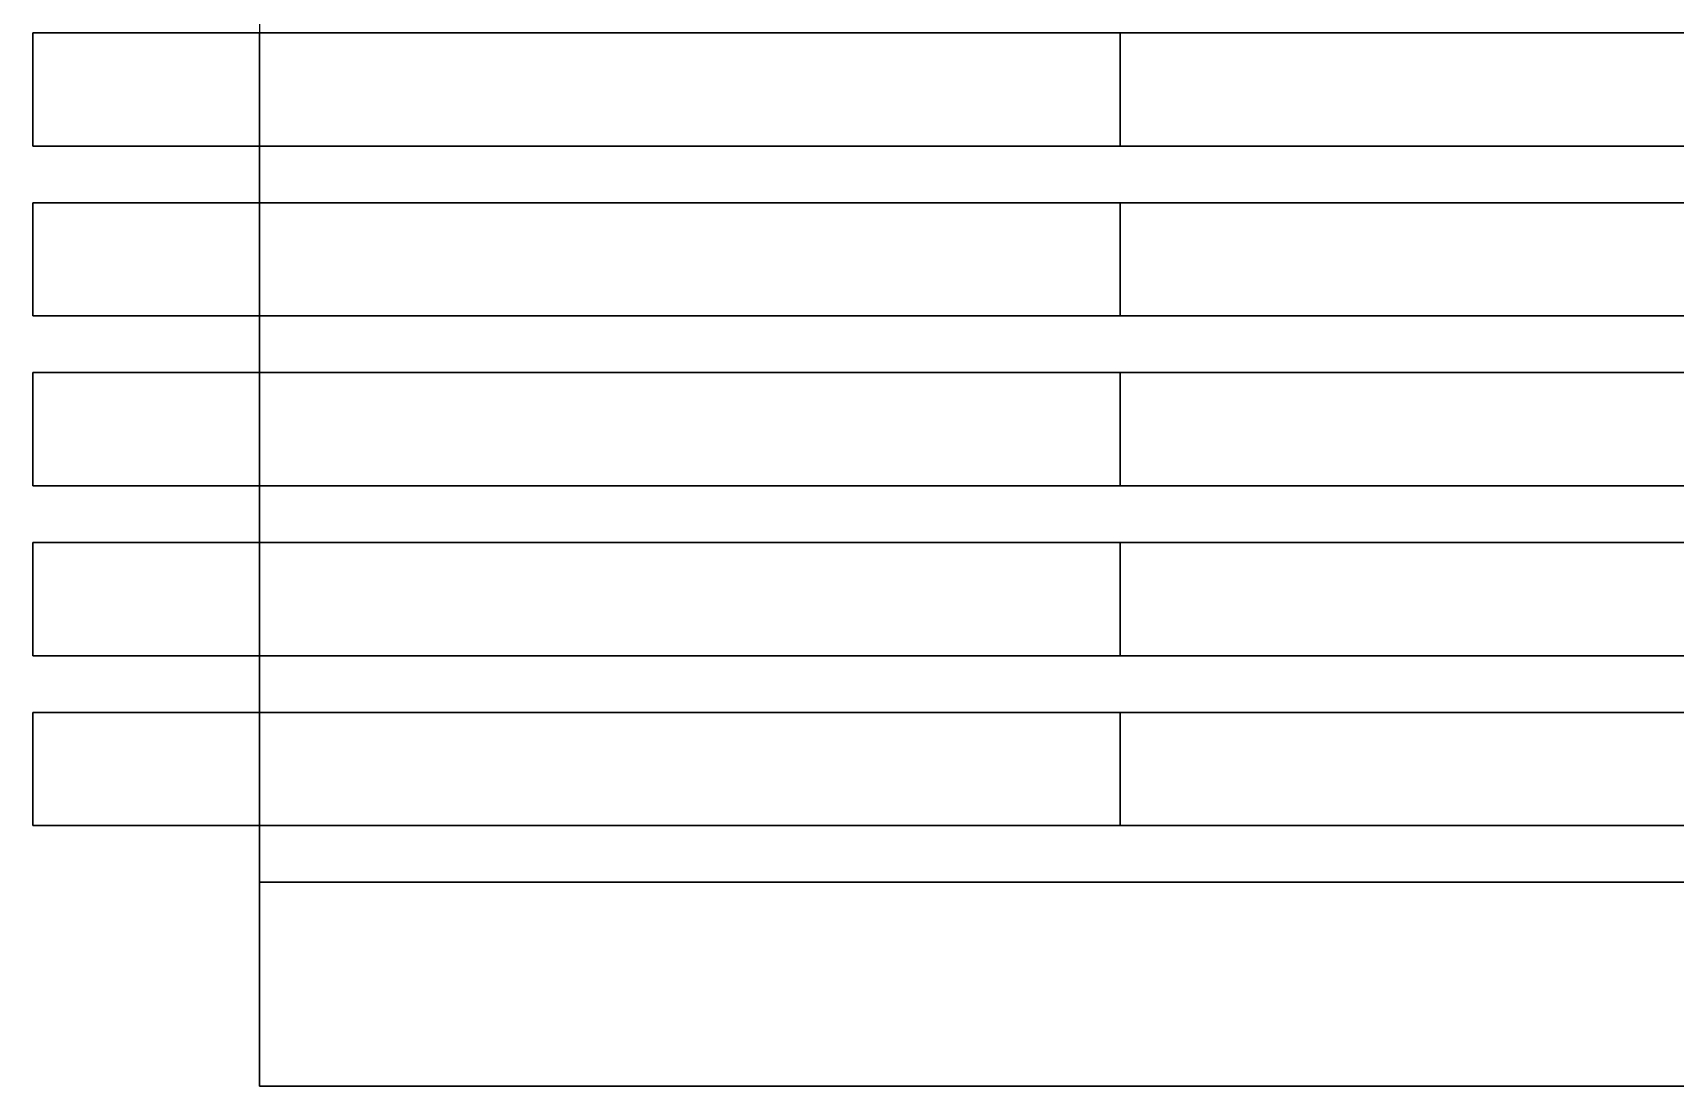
# Model space of a CAD drawing. Header units: millimetres. Extents: x -20 to 230, y -446 to 0.
# Drawn here: x -20 to 125, y -446 to -353 of the extents above; entities that cross this region are included whole.
import ezdxf

# ---------------------------------------------------------------- set-up
doc = ezdxf.new("R2010")
doc.units = ezdxf.units.MM
for name, color, linetype in [('1', 9, 'Continuous'), ('27', 7, 'Continuous'), ('Caixa', 250, 'Continuous')]:
    doc.layers.add(name, color=color, linetype=linetype)
for name, color, linetype, plot in [('2', 253, 'Continuous', False), ('3', 41, 'Continuous', False), ('4', 253, 'Continuous', False)]:
    doc.layers.add(name, color=color, linetype=linetype, plot=plot)

msp = doc.modelspace()

# ---------------------------------------------------------------- linework, layer by layer
at = {"layer": '1'}
for points in [[(-20, -408, 115), (-20, -398, 115), (76, -398, 115), (76, -408, 115)], [(-20, -398, 115), (-20, -398, 15), (76, -398, 15), (76, -398, 115)], [(-20, -408, 15), (-20, -398, 15), (76, -398, 15), (76, -408, 15)], [(-20, -408, 115), (-20, -398, 115), (-20, -398, 15), (-20, -408, 15)], [(76, -408, 115), (76, -398, 115), (76, -398, 15), (76, -408, 15)], [(-20, -408, 115), (-20, -408, 15), (76, -408, 15), (76, -408, 115)]]:
    msp.add_3dface(points, dxfattribs=at)
at = {"layer": '2'}
for points in [[(-20, -393, 115), (-20, -383, 115), (76, -383, 115), (76, -393, 115)], [(-20, -383, 115), (-20, -383, 15), (76, -383, 15), (76, -383, 115)], [(-20, -393, 15), (-20, -383, 15), (76, -383, 15), (76, -393, 15)], [(-20, -393, 115), (-20, -383, 115), (-20, -383, 15), (-20, -393, 15)], [(76, -393, 115), (76, -383, 115), (76, -383, 15), (76, -393, 15)], [(-20, -393, 115), (-20, -393, 15), (76, -393, 15), (76, -393, 115)]]:
    msp.add_3dface(points, dxfattribs=at)
at = {"layer": '27'}
for points in [[(-20, -423, 115), (-20, -413, 115), (76, -413, 115), (76, -423, 115)], [(-20, -413, 115), (-20, -413, 15), (76, -413, 15), (76, -413, 115)], [(-20, -423, 15), (-20, -413, 15), (76, -413, 15), (76, -423, 15)], [(-20, -423, 115), (-20, -413, 115), (-20, -413, 15), (-20, -423, 15)], [(76, -423, 115), (76, -413, 115), (76, -413, 15), (76, -423, 15)], [(-20, -423, 115), (-20, -423, 15), (76, -423, 15), (76, -423, 115)]]:
    msp.add_3dface(points, dxfattribs=at)
at = {"layer": '3'}
for points in [[(-20, -378, 115), (-20, -368, 115), (76, -368, 115), (76, -378, 115)], [(-20, -368, 115), (-20, -368, 15), (76, -368, 15), (76, -368, 115)], [(-20, -378, 15), (-20, -368, 15), (76, -368, 15), (76, -378, 15)], [(-20, -378, 115), (-20, -368, 115), (-20, -368, 15), (-20, -378, 15)], [(76, -378, 115), (76, -368, 115), (76, -368, 15), (76, -378, 15)], [(-20, -378, 115), (-20, -378, 15), (76, -378, 15), (76, -378, 115)]]:
    msp.add_3dface(points, dxfattribs=at)
at = {"layer": '4'}
for points in [[(-20, -363, 115), (-20, -353, 115), (76, -353, 115), (76, -363, 115)], [(-20, -353, 115), (-20, -353, 15), (76, -353, 15), (76, -353, 115)], [(-20, -363, 15), (-20, -353, 15), (76, -353, 15), (76, -363, 15)], [(-20, -363, 115), (-20, -353, 115), (-20, -353, 15), (-20, -363, 15)], [(76, -363, 115), (76, -353, 115), (76, -353, 15), (76, -363, 15)], [(-20, -363, 115), (-20, -363, 15), (76, -363, 15), (76, -363, 115)]]:
    msp.add_3dface(points, dxfattribs=at)
at = {"layer": 'Caixa'}
for p, q in [((0, -446, 130), (0, -446)), ((0, -446), (210, -446)), ((210, -446, 130), (0, -446, 130))]:
    msp.add_line(p, q, dxfattribs=at)
for points in [[(0, 0), (0, -446), (210, -446), (210, 0)], [(0, -353, 115), (0, -363, 115), (210, -363, 115), (210, -353, 115)], [(210, -353, 15), (210, -363, 15), (0, -363, 15), (0, -353, 15)], [(210, -368, 112), (210, -363, 112), (0, -363, 112), (0, -368, 112)], [(0, -363, 115), (0, -363, 112), (210, -363, 112), (210, -363, 115)], [(0, -368, 18), (0, -363, 18), (210, -363, 18), (210, -368, 18)], [(210, -363, 15), (210, -363, 18), (0, -363, 18), (0, -363, 15)], [(0, -368, 112), (0, -368, 115), (210, -368, 115), (210, -368, 112)], [(0, -368, 115), (0, -378, 115), (210, -378, 115), (210, -368, 115)], [(210, -368, 18), (210, -368, 15), (0, -368, 15), (0, -368, 18)], [(210, -368, 15), (210, -378, 15), (0, -378, 15), (0, -368, 15)], [(210, -383, 112), (210, -378, 112), (0, -378, 112), (0, -383, 112)], [(0, -378, 115), (0, -378, 112), (210, -378, 112), (210, -378, 115)], [(0, -383, 18), (0, -378, 18), (210, -378, 18), (210, -383, 18)], [(210, -378, 15), (210, -378, 18), (0, -378, 18), (0, -378, 15)], [(0, -383, 112), (0, -383, 115), (210, -383, 115), (210, -383, 112)], [(0, -383, 115), (0, -393, 115), (210, -393, 115), (210, -383, 115)], [(210, -383, 18), (210, -383, 15), (0, -383, 15), (0, -383, 18)], [(210, -383, 15), (210, -393, 15), (0, -393, 15), (0, -383, 15)], [(210, -398, 112), (210, -393, 112), (0, -393, 112), (0, -398, 112)], [(0, -393, 115), (0, -393, 112), (210, -393, 112), (210, -393, 115)], [(0, -398, 18), (0, -393, 18), (210, -393, 18), (210, -398, 18)], [(210, -393, 15), (210, -393, 18), (0, -393, 18), (0, -393, 15)], [(0, -398, 112), (0, -398, 115), (210, -398, 115), (210, -398, 112)], [(0, -398, 115), (0, -408, 115), (210, -408, 115), (210, -398, 115)], [(210, -398, 18), (210, -398, 15), (0, -398, 15), (0, -398, 18)], [(210, -398, 15), (210, -408, 15), (0, -408, 15), (0, -398, 15)], [(210, -413, 112), (210, -408, 112), (0, -408, 112), (0, -413, 112)], [(0, -408, 115), (0, -408, 112), (210, -408, 112), (210, -408, 115)], [(0, -413, 18), (0, -408, 18), (210, -408, 18), (210, -413, 18)], [(210, -408, 15), (210, -408, 18), (0, -408, 18), (0, -408, 15)], [(0, -413, 112), (0, -413, 115), (210, -413, 115), (210, -413, 112)], [(0, -413, 115), (0, -423, 115), (210, -423, 115), (210, -413, 115)], [(210, -413, 18), (210, -413, 15), (0, -413, 15), (0, -413, 18)], [(210, -413, 15), (210, -423, 15), (0, -423, 15), (0, -413, 15)], [(210, -428, 112), (210, -423, 112), (0, -423, 112), (0, -428, 112)], [(0, -423, 115), (0, -423, 112), (210, -423, 112), (210, -423, 115)], [(0, -428, 18), (0, -423, 18), (210, -423, 18), (210, -428, 18)], [(210, -423, 15), (210, -423, 18), (0, -423, 18), (0, -423, 15)]]:
    msp.add_3dface(points, dxfattribs=at)
for points, invisible_edges in [([(96, -428, 15), (96, -428, 115), (96, -18, 115), (96, -18, 15)], 15), ([(114, -428, 15), (114, -428, 115), (114, -18, 115), (114, -18, 15)], 15), ([(58.69, -423.5, 130), (0, -423.5, 130), (0, -22, 130), (58.69, -22, 130)], 15), ([(67.52, -41, 130), (67.52, -423.5, 130), (58.69, -423.5, 130), (58.69, -32, 130)], 15), ([(67.52, -347.82, 130), (68.71, -347.82, 130), (68.71, -354.19, 130), (67.52, -354.19, 130)], 15), ([(68.71, -354.19, 130), (68.71, -354.19, 125), (68.71, -347.82, 125), (68.71, -347.82, 130)], 15), ([(68.71, -347.82, 125), (68.71, -354.19, 125), (99.63, -354.19, 125), (99.63, -347.82, 125)], 15), ([(99.63, -354.19, 130), (99.63, -354.19, 125), (99.63, -347.82, 125), (99.63, -347.82, 130)], 15), ([(151.31, -347.82, 130), (151.31, -423.5, 130), (105, -423.5, 130), (99.63, -347.82, 130)], 15), ([(99.63, -347.82, 130), (105, -423.5, 130), (99.63, -390.94, 130), (99.63, -384.57, 130)], 15), ([(0, -363, 115), (0, -363, 130), (0, -353, 130), (0, -353, 115)], 5), ([(0, -353, 115), (0, -353, 130), (0, -363, 130), (0, -363, 115)], 5), ([(0, -363, 15), (0, -363), (0, -353), (0, -353, 15)], 5), ([(0, -353, 15), (0, -353), (0, -363), (0, -363, 15)], 5), ([(67.52, -354.19, 130), (99.63, -354.19, 130), (90.48, -358.97, 130), (67.52, -358.97, 130)], 15), ([(68.71, -354.19, 130), (68.71, -354.19, 125), (99.63, -354.19, 125), (99.63, -354.19, 130)], 15), ([(90.48, -358.97, 130), (94.06, -359.14, 130), (99.63, -354.19, 130)], 15), ([(99.63, -354.19, 130), (96.62, -359.06, 130), (95.2, -358.88, 130), (94.06, -359.14, 130)], 15), ([(99.63, -354.19, 130), (98.67, -360.74, 130), (97.81, -359.72, 130), (96.62, -359.06, 130)], 15), ([(99.16, -362.38, 130), (99.02, -361.57, 130), (98.67, -360.74, 130), (99.63, -354.19, 130)], 15), ([(99.63, -354.19, 130), (99.63, -384.57, 130), (99.13, -363.1, 130), (99.16, -362.38, 130)], 15), ([(68.68, -358.97, 130), (67.52, -358.97, 130), (67.52, -366.23, 130), (68.68, -366.23, 130)], 15), ([(90.48, -358.97, 125), (90.48, -366.23, 125), (68.68, -366.23, 125), (68.68, -358.97, 125)], 15), ([(90.48, -358.97, 130), (90.48, -358.97, 125), (68.68, -358.97, 125), (68.68, -358.97, 130)], 15), ([(68.68, -358.97, 130), (68.68, -366.23, 130), (68.68, -366.23, 125), (68.68, -358.97, 125)], 15), ([(90.48, -366.23, 125), (90.48, -366.23, 130), (90.48, -358.97, 130), (90.48, -358.97, 125)], 15), ([(90.48, -363.99, 130), (90.48, -358.97, 130), (92.17, -360.8, 130), (91.75, -362.09, 130)], 15), ([(90.48, -358.97, 130), (92.17, -360.8, 130), (92.94, -359.83, 130), (94.06, -359.14, 130)], 15), ([(97.81, -359.72, 125), (96.62, -359.06, 125), (94.06, -359.14, 125), (92.94, -359.83, 125)], 15), ([(92.94, -359.83, 130), (92.94, -359.83, 125), (94.06, -359.14, 125), (94.06, -359.14, 130)], 15), ([(94.06, -359.14, 130), (94.06, -359.14, 125), (95.2, -358.88, 125), (95.2, -358.88, 130)], 15), ([(96.62, -359.06, 125), (95.2, -358.88, 125), (94.06, -359.14, 125)], 15), ([(95.2, -358.88, 130), (95.2, -358.88, 125), (96.62, -359.06, 125), (96.62, -359.06, 130)], 15), ([(96.62, -359.06, 130), (96.62, -359.06, 125), (97.81, -359.72, 125), (97.81, -359.72, 130)], 15), ([(99.02, -361.57, 125), (98.67, -360.74, 125), (92.17, -360.8, 125), (91.75, -362.09, 125)], 15), ([(91.75, -362.09, 130), (91.75, -362.09, 125), (92.17, -360.8, 125), (92.17, -360.8, 130)], 15), ([(92.17, -360.8, 125), (92.94, -359.83, 125), (97.81, -359.72, 125), (98.67, -360.74, 125)], 15), ([(92.17, -360.8, 130), (92.17, -360.8, 125), (92.94, -359.83, 125), (92.94, -359.83, 130)], 15), ([(97.81, -359.72, 130), (97.81, -359.72, 125), (98.67, -360.74, 125), (98.67, -360.74, 130)], 15), ([(98.67, -360.74, 130), (98.67, -360.74, 125), (99.02, -361.57, 125), (99.02, -361.57, 130)], 15), ([(92.32, -364.64, 130), (91.79, -363.34, 130), (91.75, -362.09, 130), (90.48, -363.99, 130)], 15), ([(99.02, -361.57, 125), (91.75, -362.09, 125), (91.79, -363.34, 125), (99.16, -362.38, 125)], 15), ([(91.79, -363.34, 130), (91.79, -363.34, 125), (91.75, -362.09, 125), (91.75, -362.09, 130)], 15), ([(99.16, -362.38, 125), (99.13, -363.1, 125), (92.32, -364.64, 125), (91.79, -363.34, 125)], 15), ([(99.02, -361.57, 130), (99.16, -362.38, 130), (99.16, -362.38, 125), (99.02, -361.57, 125)], 15), ([(99.16, -362.38, 130), (99.13, -363.1, 130), (99.13, -363.1, 125), (99.16, -362.38, 125)], 15), ([(0, -363, 115), (0, -368, 115), (0, -368, 130), (0, -363, 130)], 11), ([(0, -363, 115), (0, -368, 115), (0, -368, 112), (0, -363, 112)], 1), ([(0, -363, 130), (0, -368, 130), (0, -368, 115), (0, -363, 115)], 14), ([(0, -363, 112), (0, -368, 112), (0, -368, 115), (0, -363, 115)], 4), ([(0, -363, 15), (0, -368, 15), (0, -368), (0, -363)], 11), ([(0, -363, 15), (0, -368, 15), (0, -368, 18), (0, -363, 18)], 1), ([(0, -363), (0, -368), (0, -368, 15), (0, -363, 15)], 14), ([(0, -363, 18), (0, -368, 18), (0, -368, 15), (0, -363, 15)], 4), ([(92.32, -364.64, 125), (91.79, -363.34, 125), (91.79, -363.34, 130), (92.32, -364.64, 130)], 15), ([(92.32, -364.64, 125), (93.33, -365.67, 125), (98.73, -364.35, 125), (99.13, -363.1, 125)], 15), ([(97.66, -365.59, 130), (98.73, -364.35, 130), (99.13, -363.1, 130), (99.63, -384.57, 130)], 15), ([(99.13, -363.1, 125), (99.13, -363.1, 130), (98.73, -364.35, 130), (98.73, -364.35, 125)], 15), ([(93.33, -365.67, 130), (90.48, -366.23, 130), (90.48, -363.99, 130), (92.32, -364.64, 130)], 15), ([(93.33, -365.67, 130), (93.33, -365.67, 125), (92.32, -364.64, 125), (92.32, -364.64, 130)], 15), ([(98.73, -364.35, 125), (97.66, -365.59, 125), (94.64, -366.24, 125), (93.33, -365.67, 125)], 15), ([(98.73, -364.35, 130), (97.66, -365.59, 130), (97.66, -365.59, 125), (98.73, -364.35, 125)], 15), ([(68.39, -379.21, 130), (67.52, -379.21, 130), (67.52, -366.23, 130), (68.4, -377.6, 130)], 15), ([(68.4, -377.6, 130), (68.88, -375.66, 130), (69.81, -373.98, 130), (67.52, -366.23, 130)], 15), ([(69.81, -373.98, 130), (67.52, -366.23, 130), (74.57, -366.23, 130), (71.57, -372.27, 130)], 15), ([(90.48, -366.23, 130), (90.48, -366.23, 125), (68.68, -366.23, 125), (68.68, -366.23, 130)], 15), ([(71.57, -372.27, 130), (73.35, -371.23, 130), (75.25, -370.46, 130), (74.57, -366.23, 130)], 15), ([(75.25, -370.44, 130), (77.83, -369.86, 130), (80.48, -369.73, 130), (74.57, -366.23, 130)], 15), ([(74.57, -366.23, 130), (90.48, -366.23, 130), (83.02, -370.04, 130), (80.48, -369.73, 130)], 15), ([(90.48, -366.23, 130), (87.25, -371.65, 130), (85.51, -370.81, 130), (83.02, -370.04, 130)], 15), ([(90.48, -366.24, 130), (87.25, -371.65, 130), (89.33, -373.37, 130), (90.67, -375.75, 130)], 15), ([(90.48, -366.23, 130), (93.33, -365.67, 130), (94.64, -366.24, 130), (90.48, -366.24, 130)], 15), ([(90.48, -366.23, 130), (90.67, -375.75, 130), (91.08, -377.8, 130), (99.63, -384.57, 130)], 15), ([(90.48, -366.23, 130), (94.64, -366.24, 130), (99.63, -384.57, 130)], 15), ([(94.64, -366.24, 130), (94.64, -366.24, 125), (93.33, -365.67, 125), (93.33, -365.67, 130)], 15), ([(97.66, -365.59, 125), (96.12, -366.26, 125), (94.64, -366.24, 125)], 15), ([(94.64, -366.24, 130), (96.12, -366.26, 130), (97.66, -365.59, 130), (99.63, -384.57, 130)], 15), ([(96.12, -366.26, 130), (94.64, -366.24, 130), (94.64, -366.24, 125), (96.12, -366.26, 125)], 15), ([(97.66, -365.59, 130), (96.12, -366.26, 130), (96.12, -366.26, 125), (97.66, -365.59, 125)], 15), ([(0, -378, 115), (0, -378, 130), (0, -368, 130), (0, -368, 115)], 5), ([(0, -368, 115), (0, -368, 130), (0, -378, 130), (0, -378, 115)], 5), ([(0, -378, 15), (0, -378), (0, -368), (0, -368, 15)], 5), ([(0, -368, 15), (0, -368), (0, -378), (0, -378, 15)], 5), ([(77.83, -369.86, 130), (77.83, -369.86, 125), (80.48, -369.73, 125), (80.48, -369.73, 130)], 15), ([(82.43, -376.59, 125), (83.02, -370.04, 125), (80.48, -369.73, 125), (77.83, -369.86, 125)], 15), ([(80.48, -369.73, 130), (80.48, -369.73, 125), (83.02, -370.04, 125), (83.02, -370.04, 130)], 15), ([(78.89, -376.1, 125), (77.83, -369.86, 125), (75.25, -370.46, 125), (73.35, -371.23, 125)], 15), ([(73.35, -371.23, 130), (73.35, -371.23, 125), (75.25, -370.46, 125), (75.25, -370.46, 130)], 15), ([(75.25, -370.46, 130), (75.25, -370.46, 125), (77.83, -369.86, 125), (77.83, -369.86, 130)], 15), ([(77.83, -369.86, 125), (82.43, -376.59, 125), (80.54, -376.11, 125), (78.89, -376.1, 125)], 15), ([(82.43, -376.59, 125), (87.25, -371.65, 125), (85.51, -370.81, 125), (83.02, -370.04, 125)], 15), ([(83.02, -370.04, 130), (83.02, -370.04, 125), (85.51, -370.81, 125), (85.51, -370.81, 130)], 15), ([(87.25, -371.65, 125), (85.51, -370.81, 125), (85.51, -370.81, 130), (87.25, -371.65, 130)], 15), ([(75.87, -377.15, 125), (73.35, -371.23, 125), (71.57, -372.27, 125), (69.81, -373.98, 125)], 15), ([(69.81, -373.98, 130), (69.81, -373.98, 125), (71.57, -372.27, 125), (71.57, -372.27, 130)], 15), ([(71.57, -372.27, 130), (71.57, -372.27, 125), (73.35, -371.23, 125), (73.35, -371.23, 130)], 15), ([(73.35, -371.23, 125), (78.89, -376.1, 125), (77.37, -376.44, 125), (75.87, -377.15, 125)], 15), ([(87.25, -371.65, 125), (85.01, -378.35, 125), (83.91, -377.41, 125), (82.43, -376.59, 125)], 15), ([(85.01, -378.35, 125), (90.67, -375.75, 125), (89.33, -373.37, 125), (87.25, -371.65, 125)], 15), ([(87.25, -371.65, 130), (87.25, -371.65, 125), (89.33, -373.37, 125), (89.33, -373.37, 130)], 15), ([(75.87, -377.15, 125), (69.81, -373.98, 125), (68.88, -375.66, 125), (68.4, -377.6, 125)], 15), ([(68.88, -375.66, 130), (68.88, -375.66, 125), (69.81, -373.98, 125), (69.81, -373.98, 130)], 15), ([(89.33, -373.37, 130), (89.33, -373.37, 125), (90.67, -375.75, 125), (90.67, -375.75, 130)], 15), ([(68.4, -377.6, 130), (68.4, -377.6, 125), (68.88, -375.66, 125), (68.88, -375.66, 130)], 15), ([(74.69, -378.06, 130), (75.87, -377.15, 130), (82.43, -376.59, 130), (83.91, -377.41, 130)], 15), ([(75.87, -377.15, 130), (77.37, -376.44, 130), (80.54, -376.11, 130), (82.43, -376.59, 130)], 15), ([(75.87, -377.15, 130), (75.87, -377.15, 125), (77.37, -376.44, 125), (77.37, -376.44, 130)], 15), ([(77.37, -376.44, 130), (77.37, -376.44, 125), (78.89, -376.1, 125), (78.89, -376.1, 130)], 15), ([(77.37, -376.44, 130), (77.37, -376.44, 130), (78.89, -376.1, 130), (80.54, -376.11, 130)], 15), ([(78.89, -376.1, 130), (78.89, -376.1, 125), (80.54, -376.11, 125), (80.54, -376.11, 130)], 15), ([(80.54, -376.11, 130), (80.54, -376.11, 125), (82.43, -376.59, 125), (82.43, -376.59, 130)], 15), ([(82.43, -376.59, 130), (82.43, -376.59, 125), (83.91, -377.41, 125), (83.91, -377.41, 130)], 15), ([(90.67, -375.75, 125), (85.95, -380.37, 125), (85.61, -379.25, 125), (85.01, -378.35, 125)], 15), ([(85.95, -380.37, 125), (90.98, -379.59, 125), (91.08, -377.8, 125), (90.67, -375.75, 125)], 15), ([(90.67, -375.75, 130), (90.67, -375.75, 125), (91.08, -377.8, 125), (91.08, -377.8, 130)], 15), ([(0, -378, 115), (0, -383, 115), (0, -383, 130), (0, -378, 130)], 11), ([(0, -378, 115), (0, -383, 115), (0, -383, 112), (0, -378, 112)], 1), ([(0, -378, 130), (0, -383, 130), (0, -383, 115), (0, -378, 115)], 14), ([(0, -378, 112), (0, -383, 112), (0, -383, 115), (0, -378, 115)], 4), ([(0, -378, 15), (0, -383, 15), (0, -383), (0, -378)], 11), ([(0, -378, 15), (0, -383, 15), (0, -383, 18), (0, -378, 18)], 1), ([(0, -378), (0, -383), (0, -383, 15), (0, -378, 15)], 14), ([(0, -378, 18), (0, -383, 18), (0, -383, 15), (0, -378, 15)], 4), ([(75.87, -377.15, 125), (68.4, -377.6, 125), (68.39, -379.21, 125), (68.78, -380.94, 125)], 15), ([(68.39, -379.21, 130), (68.39, -379.21, 125), (68.4, -377.6, 125), (68.4, -377.6, 130)], 15), ([(68.78, -380.94, 125), (75.87, -377.15, 125), (74.69, -378.06, 125), (74.01, -379, 125)], 15), ([(73.76, -380.37, 130), (74.01, -379, 130), (85.01, -378.35, 130), (85.61, -379.25, 130)], 15), ([(74.01, -379, 130), (74.69, -378.06, 130), (83.91, -377.41, 130), (85.01, -378.35, 130)], 15), ([(74.01, -379, 130), (74.01, -379, 125), (74.69, -378.06, 125), (74.69, -378.06, 130)], 15), ([(74.69, -378.06, 130), (74.69, -378.06, 125), (75.87, -377.15, 125), (75.87, -377.15, 130)], 15), ([(83.91, -377.41, 130), (83.91, -377.41, 125), (85.01, -378.35, 125), (85.01, -378.35, 130)], 15), ([(85.01, -378.35, 130), (85.01, -378.35, 125), (85.61, -379.25, 125), (85.61, -379.25, 130)], 15), ([(91.08, -377.8, 130), (91.08, -377.8, 125), (90.98, -379.59, 125), (90.98, -379.59, 130)], 15), ([(90.98, -379.59, 130), (91.08, -377.8, 130), (99.63, -384.57, 130)], 15), ([(68.39, -379.21, 130), (68.78, -380.94, 130), (69.65, -382.66, 130), (67.52, -384.57, 130)], 15), ([(67.52, -384.57, 130), (68.39, -379.21, 130), (67.52, -379.21, 130)], 15), ([(68.78, -380.94, 130), (68.78, -380.94, 125), (68.39, -379.21, 125), (68.39, -379.21, 130)], 15), ([(68.78, -380.94, 125), (74.01, -379, 125), (73.93, -380.37, 125), (73.93, -381.72, 125)], 15), ([(73.76, -380.37, 130), (73.76, -380.37, 125), (74.01, -379, 125), (74.01, -379, 130)], 15), ([(73.93, -381.72, 130), (73.76, -380.37, 130), (85.61, -379.25, 130), (85.95, -380.36, 130)], 15), ([(90.98, -379.59, 125), (85.53, -382.76, 125), (85.91, -381.74, 125), (85.95, -380.37, 125)], 15), ([(85.53, -382.76, 125), (89.81, -382.5, 125), (90.46, -381.32, 125), (90.98, -379.59, 125)], 15), ([(85.61, -379.25, 130), (85.61, -379.25, 125), (85.95, -380.37, 125), (85.95, -380.37, 130)], 15), ([(89.81, -382.5, 130), (90.46, -381.32, 130), (90.98, -379.59, 130), (99.63, -384.57, 130)], 15), ([(90.98, -379.59, 130), (90.98, -379.59, 125), (90.46, -381.32, 125), (90.46, -381.32, 130)], 15), ([(69.65, -382.66, 130), (69.65, -382.66, 125), (68.78, -380.94, 125), (68.78, -380.94, 130)], 15), ([(74.34, -382.72, 125), (73.93, -381.72, 125), (68.78, -380.94, 125), (69.65, -382.66, 125)], 15), ([(73.93, -381.72, 130), (73.93, -381.72, 125), (73.76, -380.37, 125), (73.76, -380.37, 130)], 15), ([(85.91, -381.74, 130), (85.95, -380.37, 130), (73.93, -381.72, 130), (74.34, -382.72, 130)], 15), ([(85.95, -380.37, 130), (85.95, -380.37, 125), (85.91, -381.74, 125), (85.91, -381.74, 130)], 15), ([(90.46, -381.32, 125), (90.46, -381.32, 130), (89.81, -382.5, 130), (89.81, -382.5, 125)], 15), ([(71.52, -384.57, 130), (67.52, -384.57, 130), (69.65, -382.66, 130)], 15), ([(71.52, -384.57, 125), (69.65, -382.66, 125), (69.65, -382.66, 130), (71.52, -384.57, 130)], 15), ([(71.52, -384.57, 125), (69.65, -382.66, 125), (75.48, -384.06, 125), (76.27, -384.57, 125)], 15), ([(69.65, -382.66, 125), (74.34, -382.72, 125), (74.79, -383.38, 125), (75.48, -384.06, 125)], 15), ([(74.34, -382.72, 130), (74.34, -382.72, 125), (73.93, -381.72, 125), (73.93, -381.72, 130)], 15), ([(74.79, -383.38, 130), (74.34, -382.72, 130), (85.91, -381.74, 130), (85.53, -382.76, 130)], 15), ([(74.79, -383.38, 130), (74.79, -383.38, 125), (74.34, -382.72, 125), (74.34, -382.72, 130)], 15), ([(75.48, -384.06, 130), (74.79, -383.38, 130), (85.53, -382.76, 130), (84.8, -383.72, 130)], 15), ([(84.8, -383.72, 125), (85.53, -382.76, 125), (89.81, -382.5, 125), (88.92, -383.61, 125)], 15), ([(85.53, -382.76, 130), (85.53, -382.76, 125), (84.8, -383.72, 125), (84.8, -383.72, 130)], 15), ([(85.91, -381.74, 130), (85.91, -381.74, 125), (85.53, -382.76, 125), (85.53, -382.76, 130)], 15), ([(87.78, -384.57, 130), (88.92, -383.61, 130), (89.81, -382.5, 130), (99.63, -384.57, 130)], 15), ([(89.81, -382.5, 125), (89.81, -382.5, 130), (88.92, -383.61, 130), (88.92, -383.61, 125)], 15), ([(0, -393, 115), (0, -393, 130), (0, -383, 130), (0, -383, 115)], 5), ([(0, -383, 115), (0, -383, 130), (0, -393, 130), (0, -393, 115)], 5), ([(0, -393, 15), (0, -393), (0, -383), (0, -383, 15)], 5), ([(0, -383, 15), (0, -383), (0, -393), (0, -393, 15)], 5), ([(75.48, -384.06, 130), (75.48, -384.06, 125), (74.79, -383.38, 125), (74.79, -383.38, 130)], 15), ([(84.8, -383.72, 130), (75.48, -384.06, 130), (76.27, -384.57, 130), (83.41, -384.57, 130)], 15), ([(76.27, -384.57, 125), (75.48, -384.06, 125), (75.48, -384.06, 130), (76.27, -384.57, 130)], 15), ([(87.78, -384.57, 125), (88.92, -383.61, 125), (84.8, -383.72, 125), (83.41, -384.57, 125)], 15), ([(84.8, -383.72, 130), (84.8, -383.72, 125), (83.41, -384.57, 125), (83.41, -384.57, 130)], 15), ([(88.92, -383.61, 130), (88.92, -383.61, 125), (87.78, -384.57, 125), (87.78, -384.57, 130)], 15), ([(67.52, -384.57, 130), (68.71, -384.57, 130), (68.71, -390.94, 130), (67.52, -390.94, 130)], 15), ([(68.71, -390.94, 130), (68.71, -390.94, 125), (68.71, -384.57, 125), (68.71, -384.57, 130)], 15), ([(68.71, -384.57, 125), (68.71, -390.94, 125), (99.63, -390.94, 125), (99.63, -384.57, 125)], 15), ([(68.71, -384.57, 130), (68.71, -384.57, 125), (71.52, -384.57, 125), (71.52, -384.57, 130)], 15), ([(83.41, -384.57, 125), (76.27, -384.57, 125), (76.27, -384.57, 130), (83.41, -384.57, 130)], 15), ([(99.63, -384.57, 130), (99.63, -384.57, 125), (87.78, -384.57, 125), (87.78, -384.57, 130)], 15), ([(99.63, -390.94, 130), (99.63, -390.94, 125), (99.63, -384.57, 125), (99.63, -384.57, 130)], 15), ([(67.52, -397.9, 130), (69.45, -397.9, 130), (70.15, -396.77, 130), (67.52, -390.94, 130)], 15), ([(70.15, -396.77, 130), (71.08, -395.8, 130), (72.33, -394.95, 130), (67.52, -390.94, 130)], 15), ([(72.33, -394.95, 130), (73.68, -394.43, 130), (75.52, -394.21, 130), (67.52, -390.94, 130)], 15), ([(75.52, -394.21, 130), (75.52, -390.94, 130), (67.52, -390.94, 130)], 15), ([(68.71, -390.94, 130), (68.71, -390.94, 125), (99.63, -390.94, 125), (99.63, -390.94, 130)], 15), ([(75.52, -394.21, 130), (76.96, -394.41, 130), (78.38, -394.94, 130), (75.52, -390.94, 130)], 15), ([(75.52, -390.94, 130), (78.38, -394.94, 130), (79.7, -395.82, 130), (79.7, -390.94, 130)], 15), ([(79.7, -390.94, 130), (79.7, -395.82, 130), (81, -396.95, 130), (99.63, -390.94, 130)], 15), ([(83.82, -396.55, 130), (88.24, -395.71, 130), (99.63, -390.94, 130), (81, -396.95, 130)], 15), ([(99.63, -390.94, 130), (88.24, -395.71, 130), (88.96, -396.9, 130), (105, -423.5, 130)], 15), ([(0, -393, 115), (0, -398, 115), (0, -398, 130), (0, -393, 130)], 11), ([(0, -393, 115), (0, -398, 115), (0, -398, 112), (0, -393, 112)], 1), ([(0, -393, 130), (0, -398, 130), (0, -398, 115), (0, -393, 115)], 14), ([(0, -393, 112), (0, -398, 112), (0, -398, 115), (0, -393, 115)], 4), ([(0, -393, 15), (0, -398, 15), (0, -398), (0, -393)], 11), ([(0, -393, 15), (0, -398, 15), (0, -398, 18), (0, -393, 18)], 1), ([(0, -393), (0, -398), (0, -398, 15), (0, -393, 15)], 14), ([(0, -393, 18), (0, -398, 18), (0, -398, 15), (0, -393, 15)], 4), ([(75.52, -394.21, 130), (75.52, -394.21, 125), (73.68, -394.43, 125), (73.68, -394.43, 130)], 15), ([(76.96, -394.41, 125), (75.52, -394.21, 125), (73.68, -394.43, 125), (75.07, -401.5, 125)], 15), ([(76.96, -394.41, 125), (76.96, -394.41, 130), (75.52, -394.21, 130), (75.52, -394.21, 125)], 15), ([(71.08, -395.8, 125), (70.15, -396.77, 125), (69.45, -397.9, 125), (73.46, -402.74, 125)], 15), ([(71.08, -395.8, 130), (71.08, -395.8, 125), (70.15, -396.77, 125), (70.15, -396.77, 130)], 15), ([(72.33, -394.95, 130), (72.33, -394.95, 125), (71.08, -395.8, 125), (71.08, -395.8, 130)], 15), ([(72.33, -394.95, 125), (71.08, -395.8, 125), (73.46, -402.74, 125), (74.1, -401.99, 125)], 15), ([(73.68, -394.43, 130), (73.68, -394.43, 125), (72.33, -394.95, 125), (72.33, -394.95, 130)], 15), ([(75.07, -401.5, 125), (74.1, -401.99, 125), (72.33, -394.95, 125), (73.68, -394.43, 125)], 15), ([(75.07, -401.5, 125), (79.7, -395.82, 125), (78.38, -394.94, 125), (76.96, -394.41, 125)], 15), ([(75.07, -401.5, 125), (81.91, -398.03, 125), (81, -396.95, 125), (79.7, -395.82, 125)], 15), ([(78.38, -394.94, 130), (78.38, -394.94, 125), (76.96, -394.41, 125), (76.96, -394.41, 130)], 15), ([(79.7, -395.82, 130), (79.7, -395.82, 125), (78.38, -394.94, 125), (78.38, -394.94, 130)], 15), ([(81, -396.95, 130), (81, -396.95, 125), (79.7, -395.82, 125), (79.7, -395.82, 130)], 15), ([(88.24, -395.71, 130), (88.24, -395.71, 125), (83.82, -396.55, 125), (83.82, -396.55, 130)], 15), ([(88.24, -395.71, 125), (88.96, -396.9, 125), (84.92, -398.33, 125), (83.82, -396.55, 125)], 15), ([(88.96, -396.9, 130), (88.96, -396.9, 125), (88.24, -395.71, 125), (88.24, -395.71, 130)], 15), ([(70.15, -396.77, 130), (70.15, -396.77, 125), (69.45, -397.9, 125), (69.45, -397.9, 130)], 15), ([(83.82, -396.55, 130), (81, -396.95, 130), (81.91, -398.03, 130), (84.92, -398.33, 130)], 15), ([(81.91, -398.03, 130), (81.91, -398.03, 125), (81, -396.95, 125), (81, -396.95, 130)], 15), ([(83.82, -396.55, 130), (83.82, -396.56, 125), (84.92, -398.33, 125), (84.92, -398.33, 130)], 15), ([(84.92, -398.33, 125), (85.57, -399.88, 125), (89.46, -397.93, 125), (88.96, -396.9, 125)], 15), ([(89.46, -397.93, 130), (88.96, -396.9, 130), (88.96, -396.9, 125), (89.46, -397.93, 125)], 15), ([(88.96, -396.9, 130), (89.46, -397.93, 130), (89.99, -399.27, 130), (105, -423.5, 130)], 15), ([(0, -408, 115), (0, -408, 130), (0, -398, 130), (0, -398, 115)], 5), ([(0, -398, 115), (0, -398, 130), (0, -408, 130), (0, -408, 115)], 5), ([(0, -408, 15), (0, -408), (0, -398), (0, -398, 15)], 5), ([(0, -398, 15), (0, -398), (0, -408), (0, -408, 15)], 5), ([(68.82, -400.7, 130), (68.96, -399.25, 130), (69.45, -397.9, 130), (67.52, -397.9, 130)], 15), ([(67.52, -400.7, 130), (67.52, -397.9, 130), (68.82, -400.7, 130)], 15), ([(69.45, -397.9, 125), (68.96, -399.25, 125), (68.82, -400.7, 125), (73.46, -402.74, 125)], 15), ([(69.45, -397.9, 130), (69.45, -397.9, 125), (68.96, -399.25, 125), (68.96, -399.25, 130)], 15), ([(82.77, -399.45, 125), (81.91, -398.03, 125), (75.07, -401.5, 125), (76.37, -401.54, 125)], 15), ([(82.77, -399.45, 130), (82.77, -399.45, 125), (81.91, -398.03, 125), (81.91, -398.03, 130)], 15), ([(84.92, -398.33, 130), (85.57, -399.88, 130), (82.77, -399.45, 130), (81.91, -398.03, 130)], 15), ([(84.92, -398.33, 130), (84.92, -398.33, 125), (85.57, -399.88, 125), (85.57, -399.88, 130)], 15), ([(89.46, -397.93, 125), (89.99, -399.27, 125), (85.98, -401.44, 125), (85.57, -399.88, 125)], 15), ([(89.99, -399.27, 130), (89.99, -399.27, 125), (89.46, -397.93, 125), (89.46, -397.93, 130)], 15), ([(68.96, -399.25, 130), (68.96, -399.25, 125), (68.82, -400.7, 125), (68.82, -400.7, 130)], 15), ([(78.58, -403.23, 125), (77.55, -402.16, 125), (76.37, -401.54, 125), (82.77, -399.45, 125)], 15), ([(83.7, -402.42, 125), (83.39, -401.03, 125), (82.77, -399.45, 125), (78.58, -403.23, 125)], 15), ([(83.39, -401.03, 130), (83.39, -401.03, 125), (82.77, -399.45, 125), (82.77, -399.45, 130)], 15), ([(82.77, -399.45, 130), (83.39, -401.03, 130), (85.98, -401.44, 130), (85.57, -399.88, 130)], 15), ([(85.57, -399.88, 130), (85.57, -399.88, 125), (85.98, -401.44, 125), (85.98, -401.44, 130)], 15), ([(85.98, -401.44, 125), (86.17, -403.02, 125), (90.41, -400.72, 125), (89.99, -399.27, 125)], 15), ([(90.41, -400.72, 130), (90.41, -400.72, 125), (89.99, -399.27, 125), (89.99, -399.27, 130)], 15), ([(105, -423.5, 130), (90.41, -400.72, 130), (89.99, -399.27, 130)], 15), ([(69.3, -403.58, 130), (68.91, -401.98, 130), (68.82, -400.7, 130), (67.52, -400.7, 130)], 15), ([(67.52, -400.7, 130), (67.52, -403.58, 130), (69.3, -403.58, 130)], 15), ([(68.82, -400.7, 130), (68.82, -400.7, 125), (68.91, -401.98, 125), (68.91, -401.98, 130)], 15), ([(73.46, -402.74, 125), (73.14, -403.72, 125), (73.31, -404.99, 125), (68.82, -400.7, 125)], 15), ([(68.82, -400.7, 125), (68.91, -401.98, 125), (69.3, -403.58, 125), (73.31, -404.99, 125)], 15), ([(74.1, -401.99, 130), (74.1, -401.99, 125), (75.07, -401.5, 125), (75.07, -401.5, 130)], 15), ([(79.09, -406.86, 130), (74.1, -401.99, 130), (75.07, -401.5, 130), (79.25, -406.16, 130)], 15), ([(75.07, -401.5, 130), (75.07, -401.5, 125), (76.37, -401.54, 125), (76.37, -401.54, 130)], 15), ([(79.25, -406.16, 130), (79.28, -405.36, 130), (76.37, -401.54, 130), (75.07, -401.5, 130)], 15), ([(76.37, -401.54, 130), (76.37, -401.54, 125), (77.55, -402.16, 125), (77.55, -402.16, 130)], 15), ([(76.37, -401.54, 130), (77.55, -402.16, 130), (79.13, -404.43, 130), (79.28, -405.36, 130)], 15), ([(83.7, -402.42, 125), (83.7, -402.42, 130), (83.39, -401.03, 130), (83.39, -401.03, 125)], 15), ([(85.98, -401.44, 130), (86.17, -403.02, 130), (83.7, -402.42, 130), (83.39, -401.03, 130)], 15), ([(85.98, -401.44, 130), (85.98, -401.44, 125), (86.17, -403.02, 125), (86.17, -403.02, 130)], 15), ([(90.41, -400.72, 125), (90.68, -402.15, 125), (86.16, -404.47, 125), (86.17, -403.02, 125)], 15), ([(90.68, -402.15, 130), (90.68, -402.15, 125), (90.41, -400.72, 125), (90.41, -400.72, 130)], 15), ([(90.83, -403.89, 130), (90.68, -402.15, 130), (90.41, -400.72, 130), (105, -423.5, 130)], 15), ([(68.91, -401.98, 130), (68.91, -401.98, 125), (69.3, -403.58, 125), (69.3, -403.58, 130)], 15), ([(73.14, -403.72, 130), (73.14, -403.72, 125), (73.46, -402.74, 125), (73.46, -402.74, 130)], 15), ([(77.97, -407.19, 130), (76.7, -407.21, 130), (73.14, -403.72, 130), (73.46, -402.74, 130)], 15), ([(73.46, -402.74, 130), (73.46, -402.74, 125), (74.1, -401.99, 125), (74.1, -401.99, 130)], 15), ([(79.09, -406.86, 130), (74.1, -401.99, 130), (73.46, -402.74, 130), (77.97, -407.19, 130)], 15), ([(77.55, -402.16, 130), (77.55, -402.16, 125), (78.58, -403.23, 125), (78.58, -403.23, 130)], 15), ([(79.13, -404.43, 130), (77.55, -402.16, 130), (78.58, -403.23, 130)], 15), ([(79.28, -405.36, 125), (79.13, -404.43, 125), (78.58, -403.23, 125), (83.7, -402.42, 125)], 15), ([(83.81, -403.77, 125), (83.7, -402.42, 125), (79.28, -405.36, 125), (79.25, -406.16, 125)], 15), ([(83.81, -403.77, 125), (83.81, -403.77, 130), (83.7, -402.42, 130), (83.7, -402.42, 125)], 15), ([(86.17, -403.02, 130), (86.16, -404.47, 130), (83.81, -403.77, 130), (83.7, -402.42, 130)], 15), ([(85.86, -405.78, 125), (86.16, -404.47, 125), (90.68, -402.15, 125), (90.83, -403.89, 125)], 15), ([(86.17, -403.02, 130), (86.17, -403.02, 125), (86.16, -404.47, 125), (86.16, -404.47, 130)], 15), ([(90.83, -403.89, 130), (90.83, -403.89, 125), (90.68, -402.15, 125), (90.68, -402.15, 130)], 15), ([(67.52, -406.97, 130), (69.93, -405, 130), (69.3, -403.58, 130), (67.52, -403.58, 130)], 15), ([(69.3, -403.58, 130), (69.3, -403.58, 125), (69.93, -405, 125), (69.93, -405, 130)], 15), ([(69.3, -403.58, 125), (69.93, -405, 125), (70.59, -406.02, 125), (73.31, -404.99, 125)], 15), ([(73.31, -404.99, 130), (73.31, -404.99, 125), (73.14, -403.72, 125), (73.14, -403.72, 130)], 15), ([(73.14, -403.72, 130), (73.31, -404.99, 130), (74.23, -406.13, 130), (75.45, -406.88, 130)], 15), ([(76.7, -407.21, 130), (75.45, -406.88, 130), (73.14, -403.72, 130)], 15), ([(78.58, -403.23, 130), (78.58, -403.23, 125), (79.13, -404.43, 125), (79.13, -404.43, 130)], 15), ([(83.72, -405.21, 125), (83.81, -403.77, 125), (79.25, -406.16, 125), (79.09, -406.86, 125)], 15), ([(79.13, -404.43, 130), (79.13, -404.43, 125), (79.28, -405.36, 125), (79.28, -405.36, 130)], 15), ([(83.72, -405.21, 130), (83.72, -405.21, 125), (83.81, -403.77, 125), (83.81, -403.77, 130)], 15), ([(86.16, -404.47, 130), (85.86, -405.78, 130), (83.72, -405.21, 130), (83.81, -403.77, 130)], 15), ([(90.83, -403.89, 125), (90.79, -405.56, 125), (85.11, -406.97, 125), (85.86, -405.78, 125)], 15), ([(86.16, -404.47, 130), (86.16, -404.47, 125), (85.86, -405.78, 125), (85.86, -405.78, 130)], 15), ([(90.79, -405.56, 130), (90.79, -405.56, 125), (90.83, -403.89, 125), (90.83, -403.89, 130)], 15), ([(105, -423.5, 130), (90.83, -403.89, 130), (90.79, -405.56, 130)], 15), ([(67.52, -406.97, 130), (71.4, -406.97, 130), (70.59, -406.02, 130), (69.93, -405, 130)], 15), ([(69.93, -405, 130), (69.93, -405, 125), (70.59, -406.02, 125), (70.59, -406.02, 130)], 15), ([(75.45, -406.88, 125), (74.23, -406.13, 125), (73.31, -404.99, 125), (70.59, -406.02, 125)], 15), ([(74.23, -406.13, 130), (73.31, -404.99, 130), (73.31, -404.99, 125), (74.23, -406.13, 125)], 15), ([(79.28, -405.36, 130), (79.28, -405.36, 125), (79.25, -406.16, 125), (79.25, -406.16, 130)], 15), ([(83.31, -406.97, 130), (83.31, -406.97, 125), (83.72, -405.21, 125), (83.72, -405.21, 130)], 15), ([(85.86, -405.78, 130), (85.11, -406.97, 130), (83.31, -406.97, 130), (83.72, -405.21, 130)], 15), ([(90.79, -405.56, 125), (90.54, -407.17, 125), (89.87, -408.84, 125), (85.11, -406.97, 125)], 15), ([(85.86, -405.78, 130), (85.11, -406.97, 130), (85.11, -406.97, 125), (85.86, -405.78, 125)], 15), ([(90.54, -407.17, 130), (90.54, -407.17, 125), (90.79, -405.56, 125), (90.79, -405.56, 130)], 15), ([(105, -423.5, 130), (93.7, -423.5, 130), (90.54, -407.17, 130), (90.79, -405.56, 130)], 15), ([(68.79, -406.97, 130), (68.79, -413.5, 130), (67.52, -413.5, 130), (67.52, -406.97, 130)], 15), ([(68.79, -413.5, 130), (68.79, -413.5, 125), (68.79, -406.97, 125), (68.79, -406.97, 130)], 15), ([(71.4, -406.97, 130), (71.4, -406.97, 125), (68.79, -406.97, 125), (68.79, -406.97, 130)], 15), ([(83.31, -406.97, 125), (83.67, -413.5, 125), (68.79, -413.5, 125), (68.79, -406.97, 125)], 15), ([(70.59, -406.02, 130), (70.59, -406.02, 125), (71.4, -406.97, 125), (71.4, -406.97, 130)], 15), ([(70.59, -406.02, 125), (71.4, -406.97, 125), (75.77, -406.97, 125), (75.45, -406.88, 125)], 15), ([(75.45, -406.88, 130), (75.45, -406.88, 125), (74.23, -406.13, 125), (74.23, -406.13, 130)], 15), ([(76.7, -407.21, 130), (76.7, -407.21, 125), (75.45, -406.88, 125), (75.45, -406.88, 130)], 15), ([(77.97, -407.19, 130), (77.97, -407.19, 125), (76.7, -407.21, 125), (76.7, -407.21, 130)], 15), ([(79.09, -406.86, 130), (79.09, -406.86, 125), (77.97, -407.19, 125), (77.97, -407.19, 130)], 15), ([(79.25, -406.16, 130), (79.09, -406.86, 130), (79.09, -406.86, 125), (79.25, -406.16, 125)], 15), ([(85.11, -406.97, 130), (83.31, -406.97, 130), (83.31, -406.97, 125), (85.11, -406.97, 125)], 15), ([(87.43, -411.78, 125), (85.55, -412.91, 125), (83.67, -413.5, 125), (85.11, -406.97, 125)], 15), ([(89.87, -408.84, 130), (83.67, -423.5, 130), (93.7, -423.5, 130), (90.54, -407.17, 130)], 15), ([(89.87, -408.84, 125), (88.82, -410.43, 125), (87.43, -411.78, 125), (85.11, -406.97, 125)], 15), ([(89.87, -408.84, 130), (89.87, -408.84, 125), (90.54, -407.17, 125), (90.54, -407.17, 130)], 15), ([(0, -408, 115), (0, -413, 115), (0, -413, 130), (0, -408, 130)], 11), ([(0, -408, 115), (0, -413, 115), (0, -413, 112), (0, -408, 112)], 1), ([(0, -408, 130), (0, -413, 130), (0, -413, 115), (0, -408, 115)], 14), ([(0, -408, 112), (0, -413, 112), (0, -413, 115), (0, -408, 115)], 4), ([(0, -408, 15), (0, -413, 15), (0, -413), (0, -408)], 11), ([(0, -408, 15), (0, -413, 15), (0, -413, 18), (0, -408, 18)], 1), ([(0, -408), (0, -413), (0, -413, 15), (0, -408, 15)], 14), ([(0, -408, 18), (0, -413, 18), (0, -413, 15), (0, -408, 15)], 4), ([(89.87, -408.84, 130), (88.82, -410.43, 130), (87.43, -411.78, 130), (83.67, -423.5, 130)], 15), ([(88.82, -410.43, 130), (88.82, -410.43, 125), (89.87, -408.84, 125), (89.87, -408.84, 130)], 15), ([(83.67, -423.5, 130), (83.67, -413.5, 130), (85.55, -412.91, 130), (87.43, -411.78, 130)], 15), ([(85.55, -412.91, 130), (85.55, -412.91, 125), (87.43, -411.78, 125), (87.43, -411.78, 130)], 15), ([(87.43, -411.78, 130), (87.43, -411.78, 125), (88.82, -410.43, 125), (88.82, -410.43, 130)], 15), ([(0, -423, 115), (0, -423, 130), (0, -413, 130), (0, -413, 115)], 5), ([(0, -413, 115), (0, -413, 130), (0, -423, 130), (0, -423, 115)], 5), ([(0, -423, 15), (0, -423), (0, -413), (0, -413, 15)], 5), ([(0, -413, 15), (0, -413), (0, -423), (0, -423, 15)], 5), ([(83.67, -413.5, 130), (83.67, -413.5, 125), (85.55, -412.91, 125), (85.55, -412.91, 130)], 15), ([(67.52, -423.5, 130), (67.52, -413.5, 130), (83.67, -413.5, 130), (83.67, -423.5, 130)], 15), ([(83.67, -413.5, 125), (83.67, -413.5, 130), (68.79, -413.5, 130), (68.79, -413.5, 125)], 15), ([(0, -446, 115), (0, -446, 130), (0, -423, 130), (0, -423, 115)], 12), ([(0, -423, 115), (0, -423, 130), (0, -446, 130), (0, -446, 115)], 9), ([(0, -423, 112), (0, -428, 112), (0, -428, 115), (0, -423, 115)], 6), ([(0, -446, 15), (0, -446), (0, -423), (0, -423, 15)], 12), ([(0, -423, 15), (0, -428, 15), (0, -428, 18), (0, -423, 18)], 3), ([(0, -423, 15), (0, -423), (0, -446), (0, -446, 15)], 9), ([(0, -446, 130), (0, -423.5, 130), (210, -423.5, 130), (210, -446, 130)], 15), ([(0, -446, 115), (0, -446, 115), (0, -428, 115), (0, -428, 112)], 15), ([(0, -428, 112), (0, -428, 115), (0, -446, 115)], 15), ([(0, -446, 15), (0, -446, 15), (0, -428, 15), (0, -428, 18)], 15), ([(0, -428, 18), (0, -428, 15), (0, -446, 15)], 15), ([(0, -428, 18), (0, -446, 15), (0, -446, 115), (0, -428, 112)], 5), ([(210, -428, 112), (0, -428, 112), (0, -428, 18), (210, -428, 18)], 15), ([(88.83, -436, 71.7), (88.83, -446, 71.7), (87.5, -446, 65), (87.5, -436, 65)], 15), ([(87.5, -436, 65), (87.5, -446, 65), (88.83, -446, 58.3), (88.83, -436, 58.3)], 15), ([(92.63, -436, 77.37), (92.63, -446, 77.37), (88.83, -446, 71.7), (88.83, -436, 71.7)], 15), ([(88.83, -436, 58.3), (88.83, -446, 58.3), (92.63, -446, 52.63), (92.63, -436, 52.63)], 15), ([(92.63, -436, 52.63), (92.63, -446, 52.63), (98.3, -446, 48.83), (98.3, -436, 48.83)], 15), ([(98.3, -446, 81.17), (92.63, -446, 77.37), (92.63, -436, 77.37), (98.3, -436, 81.17)], 15), ([(98.3, -446, 48.83), (98.3, -436, 48.83), (98.3, -436, 48.83), (98.3, -446, 48.83)], 15), ([(98.3, -436, 48.83), (98.3, -446, 48.83), (105, -446, 47.5), (105, -436, 47.5)], 15), ([(105, -446, 82.5), (98.3, -446, 81.17), (98.3, -436, 81.17), (105, -436, 82.5)], 15), ([(105, -436, 47.5), (105, -446, 47.5), (111.7, -446, 48.83), (111.7, -436, 48.83)], 15), ([(111.7, -446, 81.17), (105, -446, 82.5), (105, -436, 82.5), (111.7, -436, 81.17)], 15), ([(111.7, -436, 48.83), (117.37, -436, 52.63), (117.37, -446, 52.63), (111.7, -446, 48.83)], 15), ([(111.7, -436, 81.17), (111.7, -446, 81.17), (117.37, -446, 77.37), (117.37, -436, 77.37)], 15), ([(117.37, -436, 52.63), (117.37, -446, 52.63), (121.17, -446, 58.3), (121.17, -436, 58.3)], 15), ([(117.37, -436, 77.37), (121.17, -436, 71.7), (121.17, -446, 71.7), (117.37, -446, 77.37)], 15), ([(121.17, -436, 58.3), (122.5, -436, 65), (122.5, -446, 65), (121.17, -446, 58.3)], 15), ([(122.5, -446, 65), (121.17, -446, 71.7), (121.17, -436, 71.7), (122.5, -436, 65)], 15), ([(87.5, -446, 130), (87.5, -446), (0, -446), (0, -446, 130)], 15), ([(87.5, -446, 82.5), (122.5, -446, 82.5), (122.5, -446, 130), (87.5, -446, 130)], 15), ([(87.5, -446), (122.5, -446), (122.5, -446, 47.5), (87.5, -446, 47.5)], 15), ([(105, -446, 47.5), (98.3, -446, 48.83), (92.63, -446, 52.63), (87.5, -446, 47.5)], 15), ([(87.5, -446, 65), (88.83, -446, 58.3), (92.63, -446, 52.63), (87.5, -446, 47.5)], 15), ([(105, -446, 82.5), (98.3, -446, 81.17), (92.63, -446, 77.37), (87.5, -446, 82.5)], 15), ([(92.63, -446, 77.37), (88.83, -446, 71.7), (87.5, -446, 65), (87.5, -446, 82.5)], 15), ([(105, -446, 47.5), (122.5, -446, 47.5), (117.37, -446, 52.63), (111.7, -446, 48.83)], 15), ([(105, -446, 82.5), (111.7, -446, 81.17), (117.37, -446, 77.37), (122.5, -446, 82.5)], 15), ([(122.5, -446, 65), (121.17, -446, 58.3), (117.37, -446, 52.63), (122.5, -446, 47.5)], 15), ([(122.5, -446, 65), (121.17, -446, 71.7), (117.37, -446, 77.37), (122.5, -446, 82.5)], 15), ([(210, -446, 130), (210, -446), (122.5, -446), (122.5, -446, 130)], 15)]:
    msp.add_3dface(points, dxfattribs=dict(at, invisible_edges=invisible_edges))

doc.saveas('drawing.dxf')
